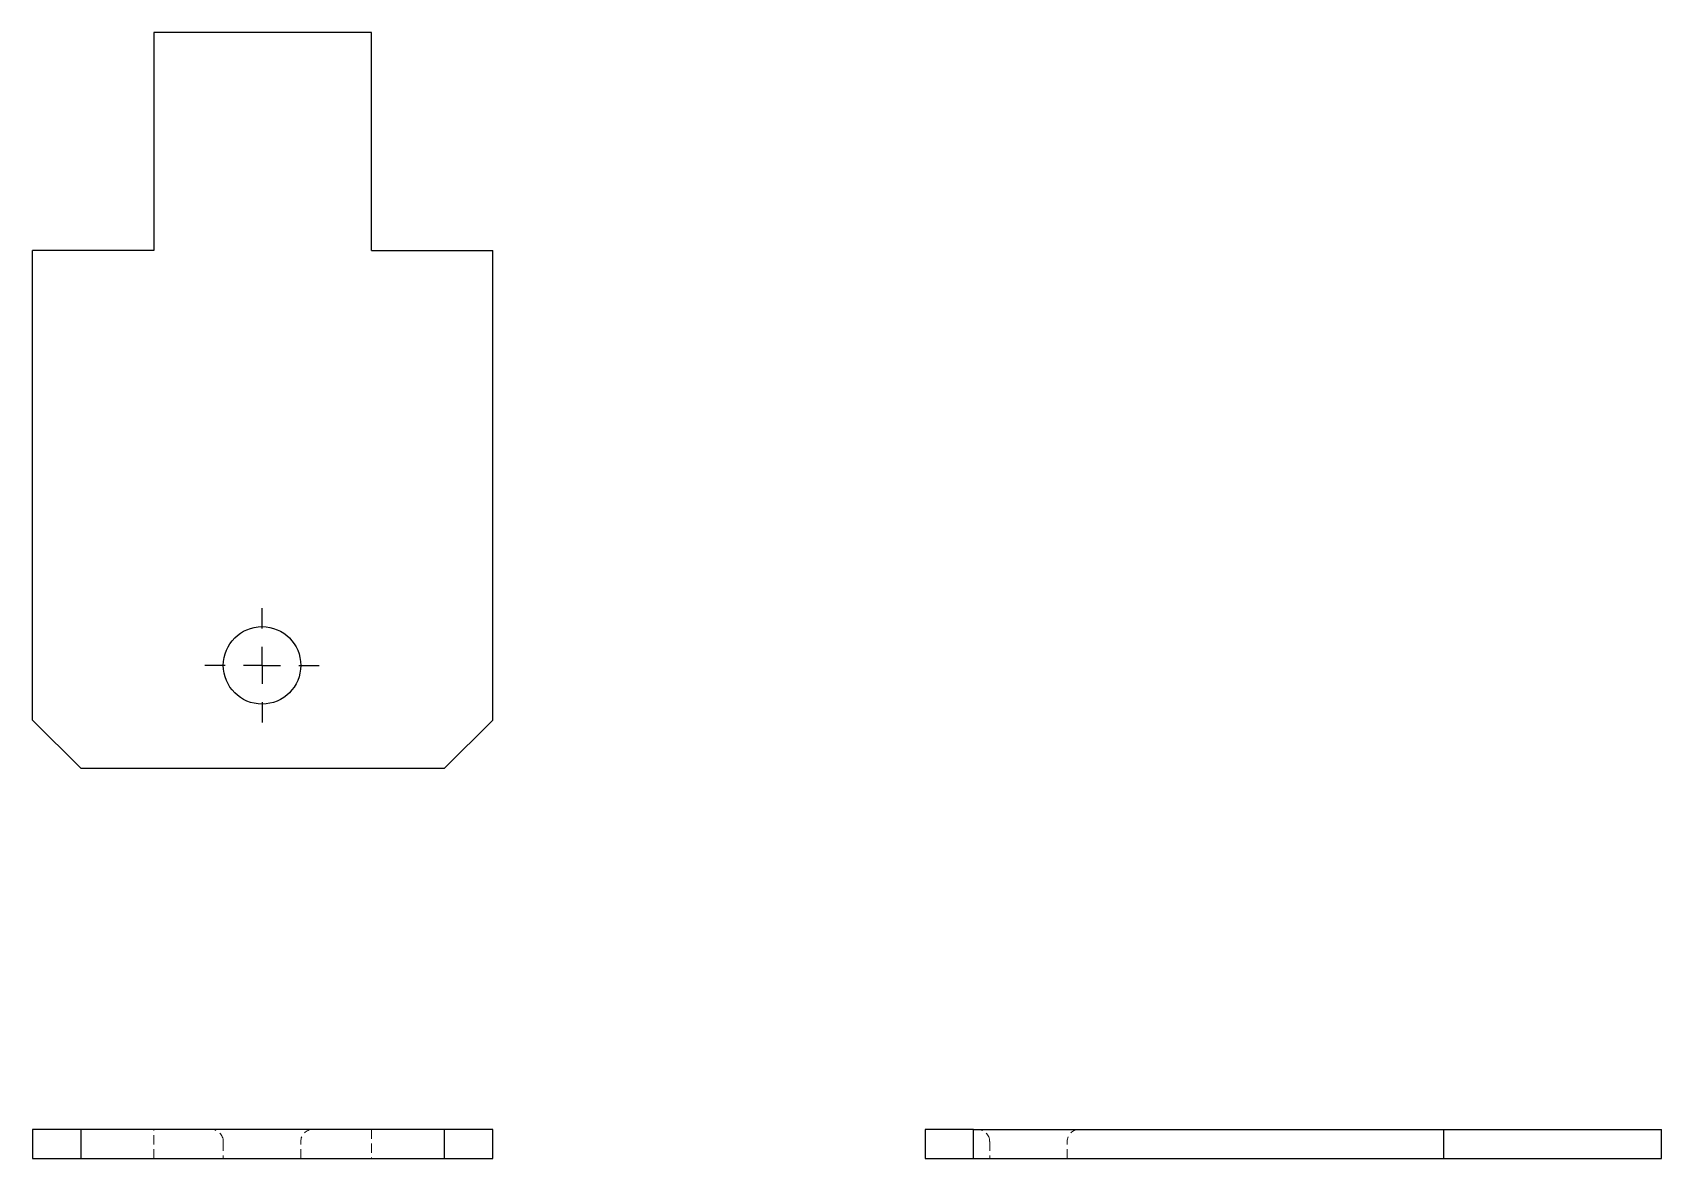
# Model space of a CAD drawing. Header units: millimetres. Extents: x 52 to 273, y 55 to 208.
import ezdxf

# ---------------------------------------------------------------- set-up
doc = ezdxf.new("R2010")
doc.units = ezdxf.units.MM
doc.linetypes.add('HIDDEN', pattern=[1.905, 1.27, -0.635])
doc.layers.add('10', color=7, linetype='Continuous')

# ---------------------------------------------------------------- blocks, each defined once
blk = doc.blocks.new('SW_CENTERMARKSYMBOL_0')
at = {"layer": '10', "color": 0}
for p, q in [((0, 5), (0, 7.76)), ((0, 0), (0, 2.5)), ((-5, 0), (-7.76, 0)), ((0, 0), (-2.5, 0)), ((0, 0), (0, -2.5)), ((0, 0), (2.5, 0)), ((5, 0), (7.76, 0)), ((0, -5), (0, -7.76))]:
    blk.add_line(p, q, dxfattribs=at)

msp = doc.modelspace()

# ---------------------------------------------------------------- linework, layer by layer
at = {"color": 7, "linetype": 'Continuous', "lineweight": 25}
for p, q in [((68.2, 208), (68.2, 178.39)), ((97.8, 208), (68.2, 208)), ((97.8, 178.39), (97.8, 208)), ((51.75, 114.58), (51.75, 178.39)), ((68.2, 178.39), (51.75, 178.39)), ((97.8, 178.39), (114.25, 178.39)), ((114.25, 114.58), (114.25, 178.39)), ((58.33, 108), (51.75, 114.58)), ((114.25, 114.58), (107.67, 108)), ((107.67, 108), (58.33, 108)), ((51.75, 58.97), (51.75, 55.03)), ((58.33, 58.97), (51.75, 58.97)), ((107.67, 58.97), (58.33, 58.97)), ((58.33, 55.03), (58.33, 58.97)), ((107.67, 58.97), (107.67, 55.03)), ((114.25, 58.97), (107.67, 58.97)), ((114.25, 55.03), (114.25, 58.97)), ((173, 58.97), (173, 55.03)), ((179.58, 58.97), (173, 58.97)), ((179.58, 55.03), (179.58, 58.97)), ((179.58, 58.97), (243.39, 58.97)), ((243.39, 58.97), (243.39, 55.03)), ((243.39, 58.97), (273, 58.97)), ((273, 55.03), (273, 58.97)), ((51.75, 55.03), (58.33, 55.03)), ((58.33, 55.03), (107.67, 55.03)), ((107.67, 55.03), (114.25, 55.03)), ((173, 55.03), (179.58, 55.03)), ((179.58, 55.03), (243.39, 55.03)), ((243.39, 55.03), (273, 55.03))]:
    msp.add_line(p, q, dxfattribs=at)
at = {"color": 7, "linetype": 'HIDDEN', "lineweight": 18}
for p, q in [((68.2, 55.03), (68.2, 58.97)), ((97.8, 58.97), (97.8, 55.03)), ((77.65, 57.33), (77.65, 55.03)), ((88.18, 55.03), (88.18, 57.33)), ((181.76, 57.33), (181.76, 55.03)), ((192.28, 55.03), (192.28, 57.33))]:
    msp.add_line(p, q, dxfattribs=at)
at = {"color": 7, "linetype": 'Continuous', "lineweight": 25}
msp.add_circle((82.92, 122.02), 5.26, dxfattribs=at)
at = {"color": 7, "linetype": 'HIDDEN', "lineweight": 18}
for centre, start, end in [((76.01, 57.33), 0, 90), ((89.82, 57.33), 90, 180), ((180.11, 57.33), 0, 90), ((193.93, 57.33), 90, 180)]:
    msp.add_arc(centre, 1.64, start, end, dxfattribs=at)

# ---------------------------------------------------------------- block references
at = {"layer": '10'}
msp.add_blockref('SW_CENTERMARKSYMBOL_0', (82.92, 122.02), dxfattribs=at)

doc.saveas('drawing.dxf')
